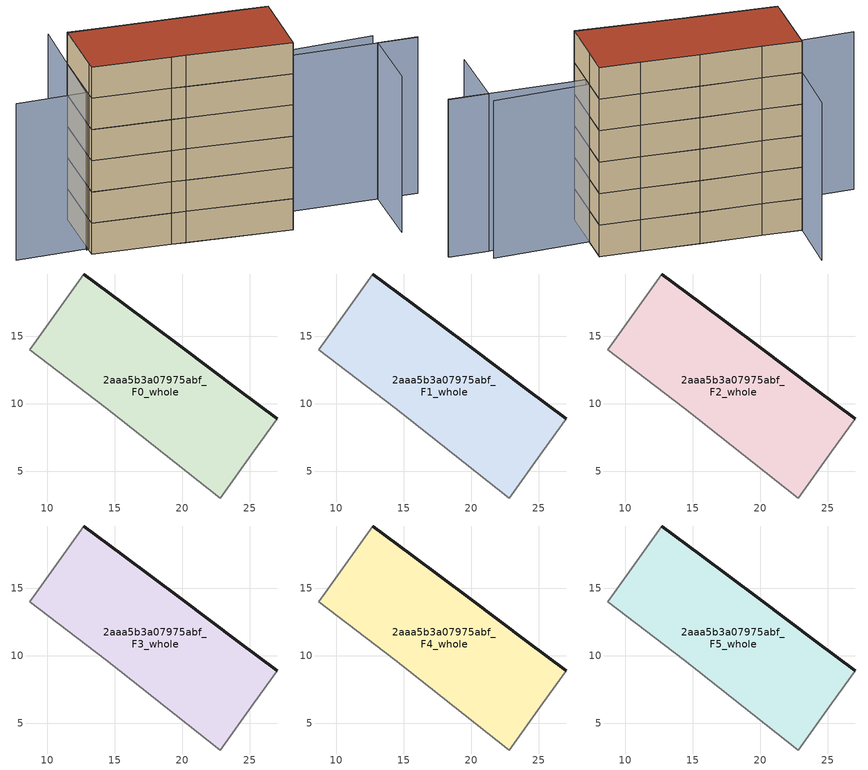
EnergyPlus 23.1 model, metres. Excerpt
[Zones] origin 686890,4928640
2aaa5b3a07975abf_F0_whole
 floor ground (EU_floor_Construction): 25.32,6.48 27.05,8.89 24.17,11.04 19.92,14.23 15.57,17.48 12.71,19.62 9.18,14.66 8.71,14 14.34,9.71 15.39,8.88 22.83,3.01 z0
 wall outside (EU_wall_Construction): 12.71,19.62 15.57,17.48 19.92,14.23 24.17,11.04 27.05,8.89 z0:3
 wall adiabatic (EU_wall_Construction): 27.05,8.89 25.32,6.48 22.83,3.01 15.39,8.88 14.34,9.71 8.71,14 9.18,14.66 12.71,19.62 z0:3
2aaa5b3a07975abf_F1_whole
 floor to 2aaa5b3a07975abf_F0_whole (EU_floor_Construction): 25.32,6.48 27.05,8.89 24.17,11.04 19.92,14.23 15.57,17.48 12.71,19.62 9.18,14.66 8.71,14 14.34,9.71 15.39,8.88 22.83,3.01 z3
 wall outside (EU_wall_Construction): 12.71,19.62 15.57,17.48 19.92,14.23 24.17,11.04 27.05,8.89 z3:6
 wall adiabatic (EU_wall_Construction): 27.05,8.89 25.32,6.48 22.83,3.01 15.39,8.88 14.34,9.71 8.71,14 9.18,14.66 12.71,19.62 z3:6
2aaa5b3a07975abf_F2_whole
 floor to 2aaa5b3a07975abf_F1_whole (EU_floor_Construction): 25.32,6.48 27.05,8.89 24.17,11.04 19.92,14.23 15.57,17.48 12.71,19.62 9.18,14.66 8.71,14 14.34,9.71 15.39,8.88 22.83,3.01 z6
 wall outside (EU_wall_Construction): 12.71,19.62 15.57,17.48 19.92,14.23 24.17,11.04 27.05,8.89 z6:9
 wall adiabatic (EU_wall_Construction): 27.05,8.89 25.32,6.48 22.83,3.01 15.39,8.88 14.34,9.71 8.71,14 9.18,14.66 12.71,19.62 z6:9
2aaa5b3a07975abf_F3_whole
 floor to 2aaa5b3a07975abf_F2_whole (EU_floor_Construction): 25.32,6.48 27.05,8.89 24.17,11.04 19.92,14.23 15.57,17.48 12.71,19.62 9.18,14.66 8.71,14 14.34,9.71 15.39,8.88 22.83,3.01 z9
 wall outside (EU_wall_Construction): 12.71,19.62 15.57,17.48 19.92,14.23 24.17,11.04 27.05,8.89 z9:12
 wall adiabatic (EU_wall_Construction): 27.05,8.89 25.32,6.48 22.83,3.01 15.39,8.88 14.34,9.71 8.71,14 9.18,14.66 12.71,19.62 z9:12
2aaa5b3a07975abf_F4_whole
 floor to 2aaa5b3a07975abf_F3_whole (EU_floor_Construction): 25.32,6.48 27.05,8.89 24.17,11.04 19.92,14.23 15.57,17.48 12.71,19.62 9.18,14.66 8.71,14 14.34,9.71 15.39,8.88 22.83,3.01 z12
 wall outside (EU_wall_Construction): 12.71,19.62 15.57,17.48 19.92,14.23 24.17,11.04 27.05,8.89 z12:15
 wall adiabatic (EU_wall_Construction): 27.05,8.89 25.32,6.48 22.83,3.01 15.39,8.88 14.34,9.71 8.71,14 9.18,14.66 12.71,19.62 z12:15
2aaa5b3a07975abf_F5_whole
 floor to 2aaa5b3a07975abf_F4_whole (EU_floor_Construction): 25.32,6.48 27.05,8.89 24.17,11.04 19.92,14.23 15.57,17.48 12.71,19.62 9.18,14.66 8.71,14 14.34,9.71 15.39,8.88 22.83,3.01 z15
 wall outside (EU_wall_Construction): 12.71,19.62 15.57,17.48 19.92,14.23 24.17,11.04 27.05,8.89 z15:18
 wall adiabatic (EU_wall_Construction): 27.05,8.89 25.32,6.48 22.83,3.01 15.39,8.88 14.34,9.71 8.71,14 9.18,14.66 12.71,19.62 z15:18
 roof outside (EU_roof_Construction): 19.92,14.23 24.17,11.04 27.05,8.89 25.32,6.48 22.83,3.01 15.39,8.88 14.34,9.71 8.71,14 9.18,14.66 12.71,19.62 15.57,17.48 z18
shading: 24.6,6.93 32.63,1.87 / 28.04,-4.73 31.87,0.74 / 31.87,0.74 34.8,-1.31 / 3.99,18.51 24.21,5.1 / 34.78,-1.33 24.8,5.75 / 24.8,5.75 27.03,8.9 / 16.18,24.3 9.08,14.78 z0:15
[Building]
EU S2 Campaign: North Axis=0; Terrain=City; Solar Distribution=FullExterior
[Site:Location]
Bologna: Latitude=44.5; Longitude=11.25; Time Zone=1; Elevation=37
[SizingPeriod:WeatherFileDays]
AnnualSizingPeriod: Begin Month=1; Begin Day of Month=1; End Month=12; End Day of Month=31; Day of Week for Start Day=Monday; Use Weather File Daylight Saving Period=No; Use Weather File Rain and Snow Indicators=No
[MATERIAL]
EU_InternalMass_Material: Roughness=MediumRough; Thickness=0.1; Conductivity=1; Density=1800; Specific Heat=900; Thermal Absorptance=0.9; Solar Absorptance=0.7; Visible Absorptance=0.7
[MATERIAL:NOMASS] Roughness=MediumRough; Thermal Absorptance=0.9; Solar Absorptance=0.7; Visible Absorptance=0.7
Name | Thermal Resistance
EU_wall_NoMass | 0.779417
EU_roof_NoMass | 0.435466
EU_floor_NoMass | 0.588222
[CONSTRUCTION]
EU_wall_Construction: EU_wall_NoMass
EU_roof_Construction: EU_roof_NoMass
EU_floor_Construction: EU_floor_NoMass
EU_InternalMass_Construction: EU_InternalMass_Material
[ZONE] Type=1; Multiplier=1; Ceiling Height=autocalculate; Floor Area=autocalculate; Part of Total Floor Area=Yes
Name | Volume
2aaa5b3a07975abf_F0_whole | 377.387
2aaa5b3a07975abf_F1_whole; 2aaa5b3a07975abf_F2_whole; 2aaa5b3a07975abf_F3_whole; 2aaa5b3a07975abf_F4_whole; 2aaa5b3a07975abf_F5_whole | 377.386
[INTERNALMASS] Construction=EU_InternalMass_Construction; Surface Area=125.795
Name | Zone or ZoneList
2aaa5b3a07975abf_F0_whole_EU_InternalMass | 2aaa5b3a07975abf_F0_whole
2aaa5b3a07975abf_F1_whole_EU_InternalMass | 2aaa5b3a07975abf_F1_whole
2aaa5b3a07975abf_F2_whole_EU_InternalMass | 2aaa5b3a07975abf_F2_whole
2aaa5b3a07975abf_F3_whole_EU_InternalMass | 2aaa5b3a07975abf_F3_whole
2aaa5b3a07975abf_F4_whole_EU_InternalMass | 2aaa5b3a07975abf_F4_whole
2aaa5b3a07975abf_F5_whole_EU_InternalMass | 2aaa5b3a07975abf_F5_whole
[OTHEREQUIPMENT] Fuel Type=Electricity; Design Level Calculation Method=Watts/Area; Power per Zone Floor Area=1; Fraction Latent=0; Fraction Radiant=0; Fraction Lost=0; Carbon Dioxide Generation Rate=0; EndUse Subcategory=EU_Step8_InternalGains
Name | Zone or ZoneList or Space or SpaceList | Schedule
EU_Step8_InternalGain_2aaa5b3a07975abf_F0_whole_f000 | 2aaa5b3a07975abf_F0_whole | EU_Step8_GainSchedule_2aaa5b3a07975abf_F0_whole_f000
EU_Step8_InternalGain_2aaa5b3a07975abf_F1_whole_f000 | 2aaa5b3a07975abf_F1_whole | EU_Step8_GainSchedule_2aaa5b3a07975abf_F1_whole_f000
EU_Step8_InternalGain_2aaa5b3a07975abf_F2_whole_f000 | 2aaa5b3a07975abf_F2_whole | EU_Step8_GainSchedule_2aaa5b3a07975abf_F2_whole_f000
EU_Step8_InternalGain_2aaa5b3a07975abf_F3_whole_f000 | 2aaa5b3a07975abf_F3_whole | EU_Step8_GainSchedule_2aaa5b3a07975abf_F3_whole_f000
EU_Step8_InternalGain_2aaa5b3a07975abf_F4_whole_f000 | 2aaa5b3a07975abf_F4_whole | EU_Step8_GainSchedule_2aaa5b3a07975abf_F4_whole_f000
EU_Step8_InternalGain_2aaa5b3a07975abf_F5_whole_f000 | 2aaa5b3a07975abf_F5_whole | EU_Step8_GainSchedule_2aaa5b3a07975abf_F5_whole_f000
[ZONEVENTILATION:DESIGNFLOWRATE] Schedule=EU_AlwaysOn; Design Flow Rate Calculation Method=AirChanges/Hour; Air Changes per Hour=0.712058; Ventilation Type=Natural; Fan Pressure Rise=0; Fan Total Efficiency=1; Constant Term Coefficient=1; Temperature Term Coefficient=0; Velocity Term Coefficient=0; Velocity Squared Term Coefficient=0; Minimum Indoor Temperature=-100; Maximum Indoor Temperature=100; Delta Temperature=-100; Minimum Outdoor Temperature=-100; Maximum Outdoor Temperature=100; Maximum Wind Speed=40
Name | Zone or ZoneList or Space or SpaceList
EU_ConstantAir_2aaa5b3a07975abf_F0_whole | 2aaa5b3a07975abf_F0_whole
EU_ConstantAir_2aaa5b3a07975abf_F1_whole | 2aaa5b3a07975abf_F1_whole
EU_ConstantAir_2aaa5b3a07975abf_F2_whole | 2aaa5b3a07975abf_F2_whole
EU_ConstantAir_2aaa5b3a07975abf_F3_whole | 2aaa5b3a07975abf_F3_whole
EU_ConstantAir_2aaa5b3a07975abf_F4_whole | 2aaa5b3a07975abf_F4_whole
EU_ConstantAir_2aaa5b3a07975abf_F5_whole | 2aaa5b3a07975abf_F5_whole
[HVACTEMPLATE:THERMOSTAT] Constant Heating Setpoint=20; Constant Cooling Setpoint=50
EU_HeatOnly_2aaa5b3a07975abf_F0_whole; EU_HeatOnly_2aaa5b3a07975abf_F1_whole; EU_HeatOnly_2aaa5b3a07975abf_F2_whole; EU_HeatOnly_2aaa5b3a07975abf_F3_whole; EU_HeatOnly_2aaa5b3a07975abf_F4_whole; EU_HeatOnly_2aaa5b3a07975abf_F5_whole
[HVACTEMPLATE:ZONE:IDEALLOADSAIRSYSTEM] System Availability Schedule=EU_AlwaysOn; Maximum Heating Supply Air Temperature=50; Minimum Cooling Supply Air Temperature=13; Maximum Heating Supply Air Humidity Ratio=0.0156; Minimum Cooling Supply Air Humidity Ratio=0.0077; Heating Limit=NoLimit; Cooling Limit=NoLimit; Heating Availability Schedule=EU_AlwaysOn; Cooling Availability Schedule=EU_CoolingOff; Dehumidification Control Type=ConstantSensibleHeatRatio; Cooling Sensible Heat Ratio=0.7; Dehumidification Setpoint=60; Humidification Control Type=None; Humidification Setpoint=30; Outdoor Air Method=None; Outdoor Air Flow Rate per Person=0.00944; Outdoor Air Flow Rate per Zone Floor Area=0; Outdoor Air Flow Rate per Zone=0; Demand Controlled Ventilation Type=None; Outdoor Air Economizer Type=NoEconomizer; Heat Recovery Type=None; Sensible Heat Recovery Effectiveness=0.7; Latent Heat Recovery Effectiveness=0.65
Name | Template Thermostat
2aaa5b3a07975abf_F0_whole | EU_HeatOnly_2aaa5b3a07975abf_F0_whole
2aaa5b3a07975abf_F1_whole | EU_HeatOnly_2aaa5b3a07975abf_F1_whole
2aaa5b3a07975abf_F2_whole | EU_HeatOnly_2aaa5b3a07975abf_F2_whole
2aaa5b3a07975abf_F3_whole | EU_HeatOnly_2aaa5b3a07975abf_F3_whole
2aaa5b3a07975abf_F4_whole | EU_HeatOnly_2aaa5b3a07975abf_F4_whole
2aaa5b3a07975abf_F5_whole | EU_HeatOnly_2aaa5b3a07975abf_F5_whole
[SIZING:ZONE] Zone Cooling Design Supply Air Temperature Input Method=SupplyAirTemperature; Zone Cooling Design Supply Air Temperature=13; Zone Heating Design Supply Air Temperature Input Method=SupplyAirTemperature; Zone Heating Design Supply Air Temperature=50; Zone Cooling Design Supply Air Humidity Ratio=0.008; Zone Heating Design Supply Air Humidity Ratio=0.008; Cooling Design Air Flow Method=DesignDay; Cooling Design Air Flow Rate=0; Cooling Minimum Air Flow per Zone Floor Area=0.000762; Cooling Minimum Air Flow=0; Cooling Minimum Air Flow Fraction=0.2; Heating Design Air Flow Method=DesignDay; Heating Design Air Flow Rate=0; Heating Maximum Air Flow per Zone Floor Area=0.002032; Heating Maximum Air Flow=0.141576; Heating Maximum Air Flow Fraction=0.3; Account for Dedicated Outdoor Air System=No; Dedicated Outdoor Air System Control Strategy=NeutralSupplyAir; Dedicated Outdoor Air Low Setpoint Temperature for Design=autosize; Dedicated Outdoor Air High Setpoint Temperature for Design=autosize; Zone Load Sizing Method=Sensible Load Only No Latent Load; Zone Latent Cooling Design Supply Air Humidity Ratio Input Method=HumidityRatioDifference; Zone Cooling Design Supply Air Humidity Ratio Difference=0.005; Zone Latent Heating Design Supply Air Humidity Ratio Input Method=HumidityRatioDifference; Zone Humidification Design Supply Air Humidity Ratio Difference=0.005
2aaa5b3a07975abf_F0_whole; 2aaa5b3a07975abf_F1_whole; 2aaa5b3a07975abf_F2_whole; 2aaa5b3a07975abf_F3_whole; 2aaa5b3a07975abf_F4_whole; 2aaa5b3a07975abf_F5_whole
[SCHEDULE:CONSTANT]
Name | Hourly Value
EU_AlwaysOn | 1
EU_CoolingOff | 0
[SCHEDULE:FILE] Column Number=1; Rows to Skip at Top=0; Number of Hours of Data=8760; Column Separator=Comma; Interpolate to Timestep=No; Minutes per Item=60; Adjust Schedule for Daylight Savings=Yes
Name | File
EU_Step8_GainSchedule_2aaa5b3a07975abf_F0_whole_f000 | ../../schedules/2aaa5b3a07975abf/2aaa5b3a07975abf_F0_whole_f000_gain.csv
EU_Step8_GainSchedule_2aaa5b3a07975abf_F1_whole_f000 | ../../schedules/2aaa5b3a07975abf/2aaa5b3a07975abf_F1_whole_f000_gain.csv
EU_Step8_GainSchedule_2aaa5b3a07975abf_F2_whole_f000 | ../../schedules/2aaa5b3a07975abf/2aaa5b3a07975abf_F2_whole_f000_gain.csv
EU_Step8_GainSchedule_2aaa5b3a07975abf_F3_whole_f000 | ../../schedules/2aaa5b3a07975abf/2aaa5b3a07975abf_F3_whole_f000_gain.csv
EU_Step8_GainSchedule_2aaa5b3a07975abf_F4_whole_f000 | ../../schedules/2aaa5b3a07975abf/2aaa5b3a07975abf_F4_whole_f000_gain.csv
EU_Step8_GainSchedule_2aaa5b3a07975abf_F5_whole_f000 | ../../schedules/2aaa5b3a07975abf/2aaa5b3a07975abf_F5_whole_f000_gain.csv
